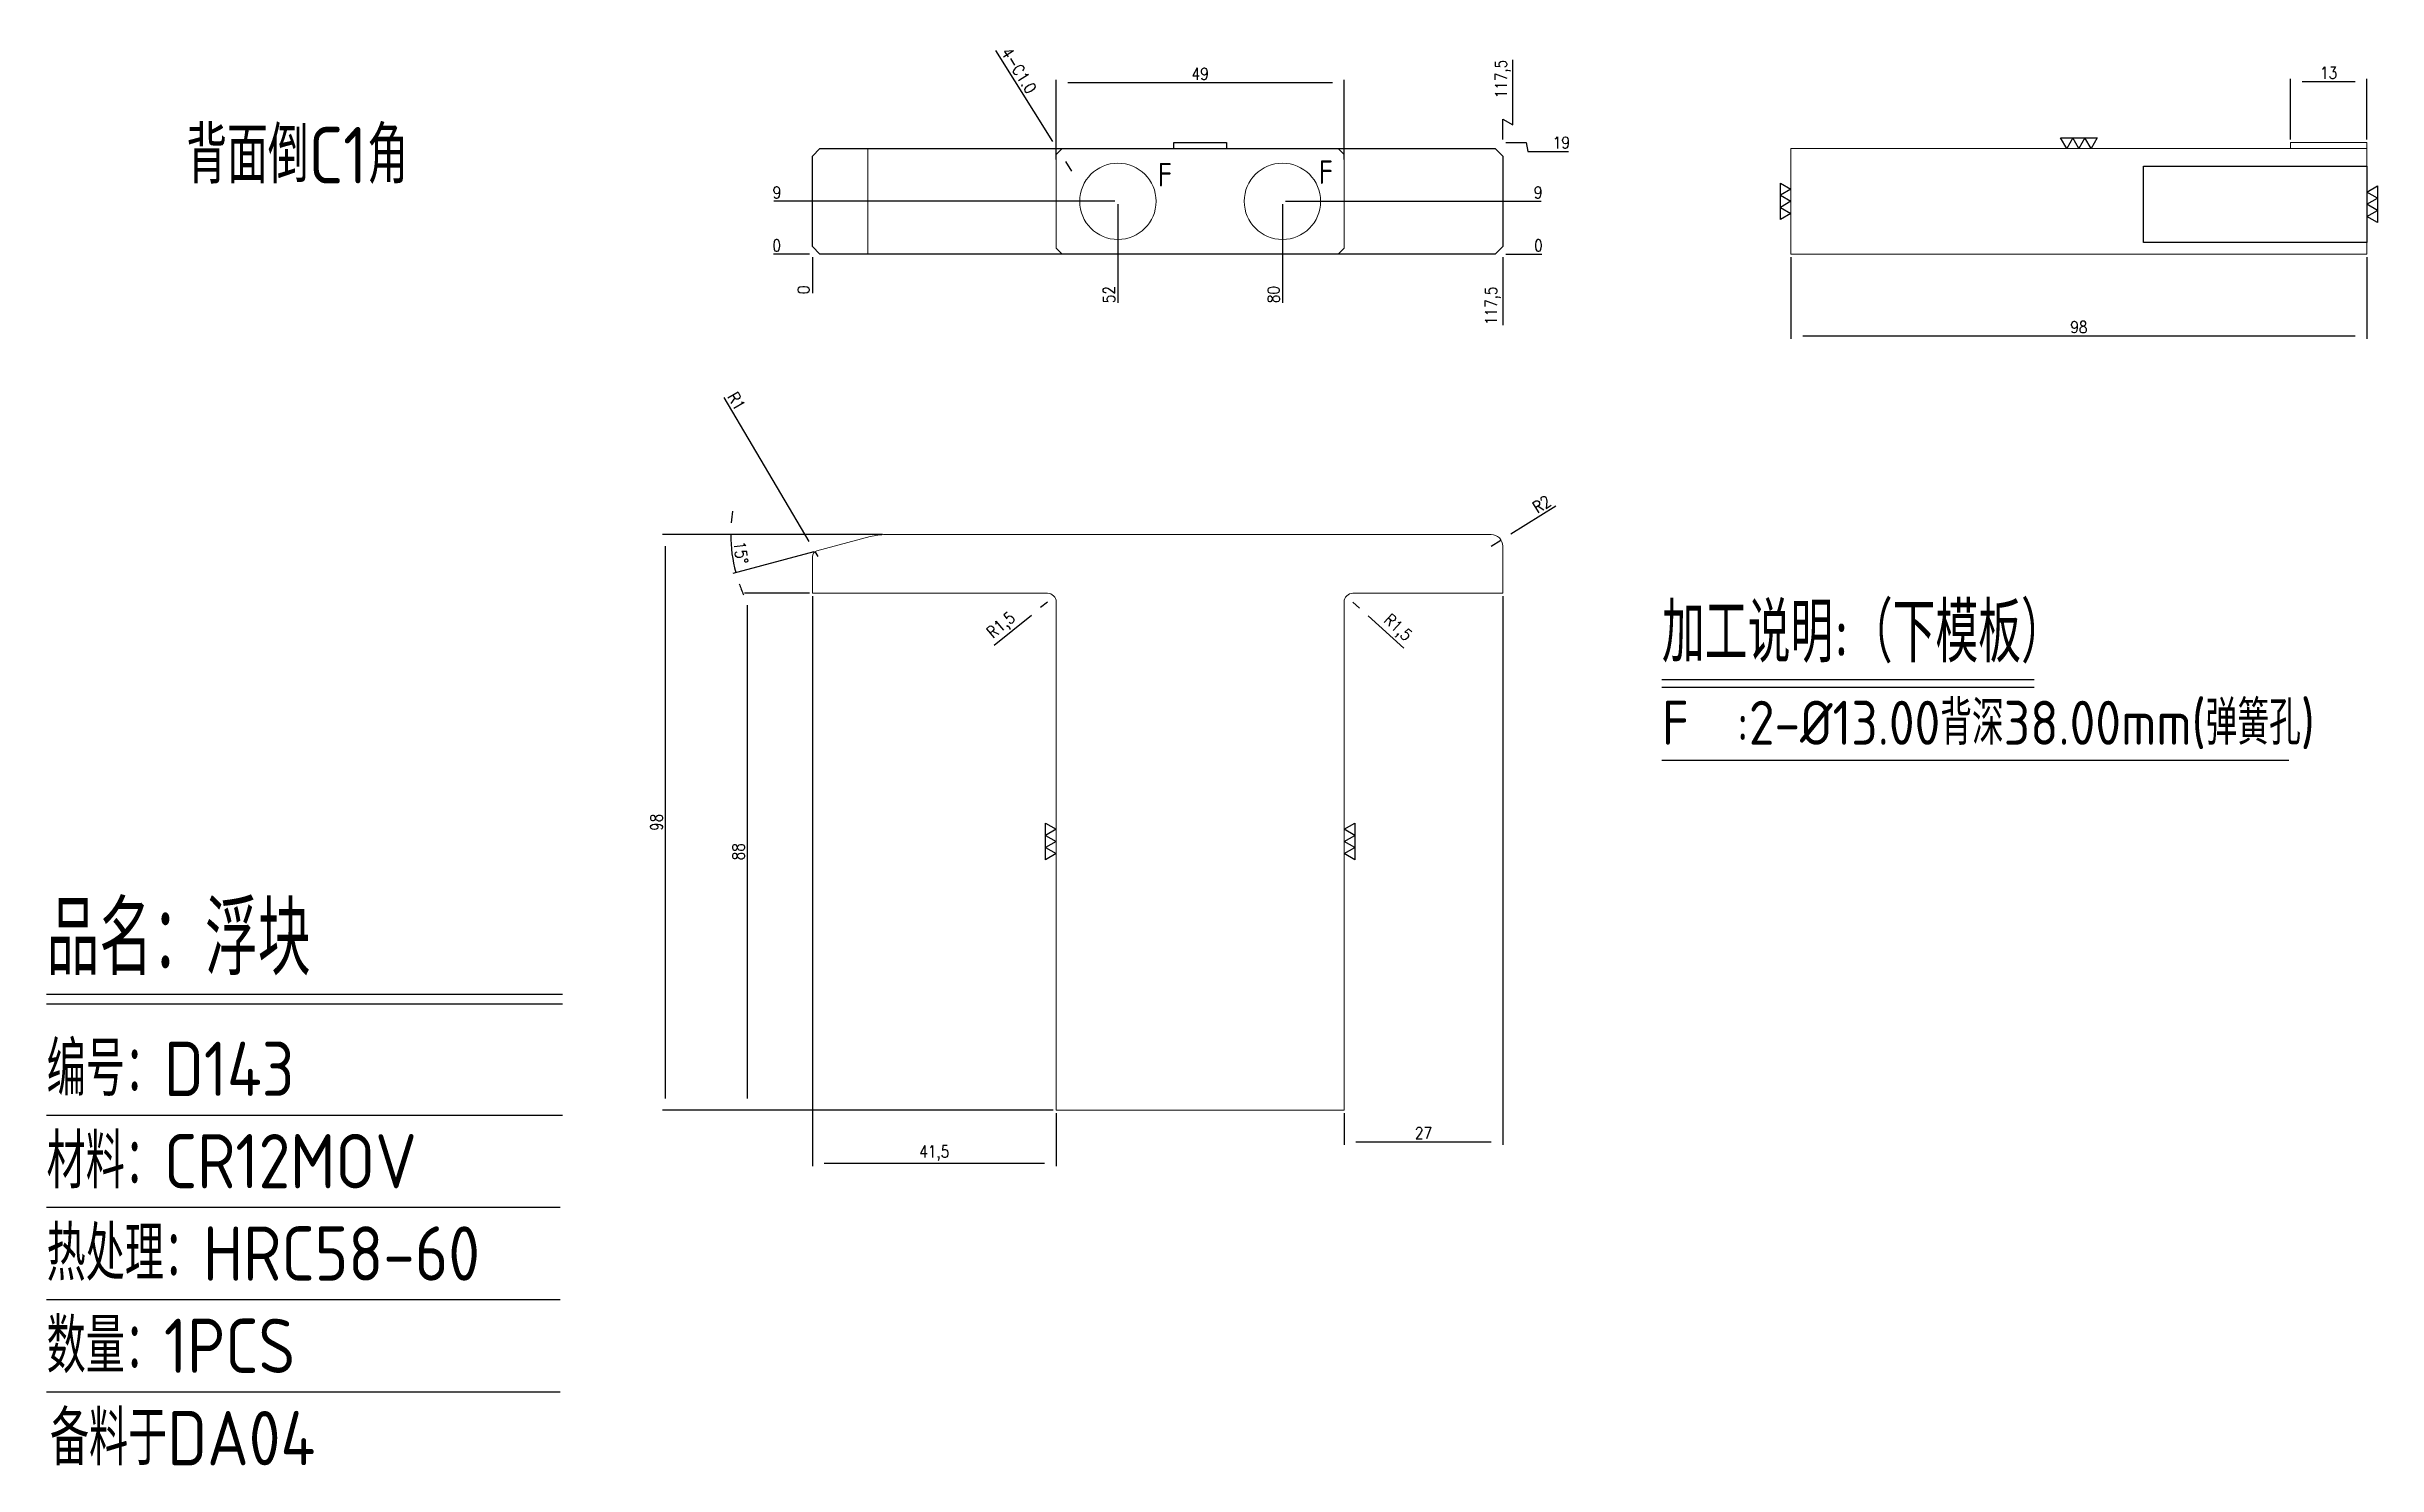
# Model space of a CAD drawing. Header units: millimetres. Extents: x 101079 to 101476, y -7974 to -7733.
import ezdxf
from ezdxf.enums import TextEntityAlignment as Align

# ---------------------------------------------------------------- set-up
doc = ezdxf.new("R2010")
doc.units = ezdxf.units.MM
doc.linetypes.add('HIDDEN', pattern=[0])
for name, color, linetype in [('DIE_P', 2, 'Continuous'), ('DIM', 4, 'Continuous'), ('LB_P', 2, 'Continuous'), ('TEXT', 4, 'Continuous')]:
    doc.layers.add(name, color=color, linetype=linetype)
doc.styles.add('gbenor', font='gbenor.shx', dxfattribs={"bigfont": 'gbcbig.shx'})
doc.styles.get("Standard").update_dxf_attribs({"font": 'txt.shx', "width": 0.85, "bigfont": 'ctxt.shx'})
doc.dimstyles.new('T-2-WX', dxfattribs={"dimtxt": 2, "dimasz": 2, "dimexe": 0.5, "dimexo": 0.5, "dimgap": 0.5, "dimtad": 1, "dimtxsty": 'Standard', "dimblk": 'OPEN30', "dimcen": 0, "dimazin": 3, "dimtfac": 1, "dimtmove": 0, "dimatfit": 3, "dimldrblk": 'OPEN30', "dimlwd": -1, "dimlwe": -1})

# ---------------------------------------------------------------- blocks, each defined once
blk = doc.blocks.new('*D7579')
at = {"layer": 'Defpoints', "color": 0}
for p in [(101184.7304073295, -7815.658536511452), (101222.2029992664, -7815.658536511452), (101251.2501775957, -7913.655984353893)]:
    blk.add_point(p, dxfattribs=at)
at = {"layer": 'DIM', "color": 0}
for p, q in [((101221.7029992664, -7815.658536511452), (101184.2304073295, -7815.658536511452)), ((101184.7304073295, -7911.655984353893), (101184.7304073295, -7817.658536511452)), ((101250.7501775957, -7913.655984353893), (101184.2304073295, -7913.655984353893))]:
    blk.add_line(p, q, dxfattribs=at)
at = {"layer": 'DIM', "color": 0, "insert": (101183.2304073295, -7864.657260432672), "char_height": 2, "attachment_point": 5, "rotation": 90}
blk.add_mtext('98', dxfattribs=at)
blk = doc.blocks.new('_Open30')
blk = doc.blocks.new('*D7580')
at = {"layer": 'Defpoints', "color": 0}
for p in [(101209.7501775957, -7825.655984353893), (101198.6747998087, -7913.655984353893), (101251.2501775957, -7913.655984353893)]:
    blk.add_point(p, dxfattribs=at)
at = {"layer": 'DIM', "color": 0}
for p, q in [((101209.2501775957, -7825.655984353893), (101198.1747998087, -7825.655984353893)), ((101198.6747998087, -7827.655984353893), (101198.6747998087, -7911.655984353893)), ((101250.7501775957, -7913.655984353893), (101198.1747998087, -7913.655984353893))]:
    blk.add_line(p, q, dxfattribs=at)
at = {"layer": 'DIM', "color": 0, "insert": (101197.1747998087, -7869.655984353893), "char_height": 2, "attachment_point": 5, "rotation": 90}
blk.add_mtext('88', dxfattribs=at)
blk = doc.blocks.new('*D7581')
at = {"layer": 'Defpoints', "color": 0}
for p in [(101209.7501775957, -7825.655984353893), (101251.2501775957, -7913.655984353893), (101251.2501775957, -7922.684703871237)]:
    blk.add_point(p, dxfattribs=at)
at = {"layer": 'DIM', "color": 0}
for p, q in [((101209.7501775957, -7826.155984353893), (101209.7501775957, -7923.184703871237)), ((101251.2501775957, -7914.155984353893), (101251.2501775957, -7923.184703871237)), ((101211.7501775957, -7922.684703871237), (101249.2501775957, -7922.684703871237))]:
    blk.add_line(p, q, dxfattribs=at)
at = {"layer": 'DIM', "color": 0, "insert": (101230.5001775957, -7920.994227680761), "char_height": 2, "attachment_point": 5}
blk.add_mtext('41,5', dxfattribs=at)
blk = doc.blocks.new('*D7582')
at = {"layer": 'Defpoints', "color": 0}
for p in [(101327.2501775957, -7825.655984353893), (101300.2501775957, -7913.655984353893), (101327.2501775957, -7919.039570337372)]:
    blk.add_point(p, dxfattribs=at)
at = {"layer": 'DIM', "color": 0}
for p, q in [((101327.2501775957, -7826.155984353893), (101327.2501775957, -7919.539570337372)), ((101300.2501775957, -7914.155984353893), (101300.2501775957, -7919.539570337372)), ((101302.2501775957, -7919.039570337372), (101325.2501775957, -7919.039570337372))]:
    blk.add_line(p, q, dxfattribs=at)
at = {"layer": 'DIM', "color": 0, "insert": (101313.7501775957, -7917.539570337372), "char_height": 2, "attachment_point": 5}
blk.add_mtext('27', dxfattribs=at)
blk = doc.blocks.new('*D7583')
at = {"layer": 'Defpoints', "color": 0}
for p in [(101195.949396123, -7817.840685007152), (101219.6148088154, -7815.999278248553), (101222.2029992664, -7815.658536511452), (101325.2501775957, -7815.655984353893), (101210.4913585506, -7818.443899379206)]:
    blk.add_point(p, dxfattribs=at)
at = {"layer": 'DIM', "color": 0}
for p, q in [((101220.3863525913, -7815.658581504131), (101195.3541048446, -7815.659201474919)), ((101210.0083956375, -7818.573308901759), (101196.224095082, -7822.266801103833))]:
    blk.add_line(p, q, dxfattribs=at)
for start, end in [(170.8434671729845, 175.4224431054678), (180.0014190379511, 195.000000000084), (199.5789759325673, 204.1579518650506)]:
    blk.add_arc((101220.8863525912, -7815.658569120688), 25.03224775437587, start, end, dxfattribs=at)
at = {"layer": 'DIM', "color": 0, "insert": (101197.6026761001, -7818.724216613798), "char_height": 2, "attachment_point": 5, "rotation": 277.5007095190166}
blk.add_mtext('15%%d', dxfattribs=at)
blk = doc.blocks.new('*D7584')
at = {"layer": 'Defpoints', "color": 0}
for p in [(101210.2408124209, -7818.549274731187), (101210.7501775954, -7819.409825205526)]:
    blk.add_point(p, dxfattribs=at)
at = {"layer": 'DIM', "color": 0}
for p, q in [((101209.2220820719, -7816.828173782403), (101194.7254950847, -7792.336815847764)), ((101210.7501775954, -7819.409825205526), (101210.2408124209, -7818.549274731187))]:
    blk.add_line(p, q, dxfattribs=at)
at = {"layer": 'DIM', "color": 0, "insert": (101196.8482839147, -7792.97833386081), "char_height": 2, "attachment_point": 5, "rotation": 300.6215535841337}
blk.add_mtext('R1', dxfattribs=at)
blk = doc.blocks.new('*D7585')
at = {"layer": 'Defpoints', "color": 0}
for p in [(101325.2501775957, -7817.655984353943), (101326.944858574, -7816.593884367365)]:
    blk.add_point(p, dxfattribs=at)
at = {"layer": 'DIM', "color": 0}
for p, q in [((101328.6395395524, -7815.531784380746), (101336.253746273, -7810.759765954036)), ((101325.2501775957, -7817.655984353943), (101326.944858574, -7816.593884367365))]:
    blk.add_line(p, q, dxfattribs=at)
at = {"layer": 'DIM', "color": 0, "insert": (101333.8673991272, -7810.485106160094), "char_height": 2, "attachment_point": 5, "rotation": 32.076426130033425}
blk.add_mtext('R2', dxfattribs=at)
blk = doc.blocks.new('*D7586')
at = {"layer": 'Defpoints', "color": 0}
for p in [(101301.7501775959, -7827.155984353893), (101302.8610457353, -7828.163938706508)]:
    blk.add_point(p, dxfattribs=at)
at = {"layer": 'DIM', "color": 0}
for p, q in [((101301.7501775959, -7827.155984353893), (101302.8610457353, -7828.163938706508)), ((101310.400842821, -7835.005228883776), (101304.3422032545, -7829.507877843294))]:
    blk.add_line(p, q, dxfattribs=at)
at = {"layer": 'DIM', "color": 0, "insert": (101309.2480503534, -7831.676592171672), "char_height": 2, "attachment_point": 5, "rotation": 317.78074036714577}
blk.add_mtext('R1,5', dxfattribs=at)
blk = doc.blocks.new('*D7587')
at = {"layer": 'Defpoints', "color": 0}
for p in [(101248.5856080087, -7828.101382511755), (101249.7501775959, -7827.155984353754)]:
    blk.add_point(p, dxfattribs=at)
at = {"layer": 'DIM', "color": 0}
for p, q in [((101240.681323002, -7834.518084929366), (101247.0328485593, -7829.361913388927)), ((101249.7501775959, -7827.155984353754), (101248.5856080087, -7828.101382511755))]:
    blk.add_line(p, q, dxfattribs=at)
at = {"layer": 'DIM', "color": 0, "insert": (101242.0152573383, -7831.257813158359), "char_height": 2, "attachment_point": 5, "rotation": 39.069708829479765}
blk.add_mtext('R1,5', dxfattribs=at)
blk = doc.blocks.new('*D7588')
at = {"layer": 'Defpoints', "color": 0}
for p in [(101376.2966639411, -7767.929673372248), (101474.2966639411, -7767.929673372248), (101474.2966639411, -7781.828479184598)]:
    blk.add_point(p, dxfattribs=at)
at = {"layer": 'DIM', "color": 0}
for p, q in [((101376.2966639411, -7768.429673372248), (101376.2966639411, -7782.328479184598)), ((101474.2966639411, -7768.429673372248), (101474.2966639411, -7782.328479184598)), ((101378.2966639411, -7781.828479184598), (101472.2966639411, -7781.828479184598))]:
    blk.add_line(p, q, dxfattribs=at)
at = {"layer": 'DIM', "color": 0, "insert": (101425.2966639411, -7780.328479184598), "char_height": 2, "attachment_point": 5}
blk.add_mtext('98', dxfattribs=at)
blk = doc.blocks.new('*D7589')
at = {"layer": 'Defpoints', "color": 0}
for p in [(101474.2966639411, -7738.552065625099), (101461.2966639411, -7748.929673372255), (101474.2966639411, -7748.929673372255)]:
    blk.add_point(p, dxfattribs=at)
at = {"layer": 'DIM', "color": 0}
for p, q in [((101461.2966639411, -7748.429673372255), (101461.2966639411, -7738.052065625099)), ((101463.2966639411, -7738.552065625099), (101472.2966639411, -7738.552065625099)), ((101474.2966639411, -7748.429673372255), (101474.2966639411, -7738.052065625099))]:
    blk.add_line(p, q, dxfattribs=at)
at = {"layer": 'DIM', "color": 0, "insert": (101467.7966639411, -7737.052065625099), "char_height": 2, "attachment_point": 5}
blk.add_mtext('13', dxfattribs=at)
blk = doc.blocks.new('*D7590')
at = {"layer": 'Defpoints', "color": 0}
for p in [(101209.7501775957, -7767.929673372248), (101327.2501775957, -7767.929673372248), (101332.2501775957, -7767.929673372248)]:
    blk.add_point(p, dxfattribs=at)
at = {"layer": 'DIM', "color": 0}
blk.add_line((101327.7501775957, -7767.929673372248), (101333.883510929, -7767.929673372248), dxfattribs=at)
at = {"layer": 'DIM', "color": 0, "insert": (101333.3168442624, -7766.429673372248), "char_height": 2, "attachment_point": 5}
blk.add_mtext('0', dxfattribs=at)
blk = doc.blocks.new('*D7591')
at = {"layer": 'Defpoints', "color": 0}
for p in [(101289.7501775957, -7758.929673372248), (101332.2501775957, -7758.929673372248), (101209.7501775957, -7767.929673372248)]:
    blk.add_point(p, dxfattribs=at)
at = {"layer": 'DIM', "color": 0}
blk.add_line((101290.2501775957, -7758.929673372248), (101333.8025585481, -7758.929673372248), dxfattribs=at)
at = {"layer": 'DIM', "color": 0, "insert": (101333.2763680719, -7757.429673372248), "char_height": 2, "attachment_point": 5}
blk.add_mtext('9', dxfattribs=at)
blk = doc.blocks.new('*D7592')
at = {"layer": 'Defpoints', "color": 0}
for p in [(101327.2501775957, -7748.929673372255), (101335.4983918815, -7750.429673372248), (101209.7501775957, -7767.929673372248)]:
    blk.add_point(p, dxfattribs=at)
at = {"layer": 'DIM', "color": 0}
for p, q in [((101327.7501775957, -7748.929673372255), (101331.2501775957, -7748.929673372255)), ((101331.2501775957, -7748.929673372255), (101331.4983918815, -7750.429673372248)), ((101331.4983918815, -7750.429673372248), (101338.4269633101, -7750.429673372248))]:
    blk.add_line(p, q, dxfattribs=at)
at = {"layer": 'DIM', "color": 0, "insert": (101337.2126775958, -7748.929673372248), "char_height": 2, "attachment_point": 5}
blk.add_mtext('19', dxfattribs=at)
blk = doc.blocks.new('*D7593')
at = {"layer": 'Defpoints', "color": 0}
for p in [(101204.7501775957, -7767.929673372248), (101209.7501775957, -7767.929673372248), (101209.7501775957, -7767.929673372248)]:
    blk.add_point(p, dxfattribs=at)
at = {"layer": 'DIM', "color": 0}
blk.add_line((101209.2501775957, -7767.929673372248), (101203.1168442624, -7767.929673372248), dxfattribs=at)
at = {"layer": 'DIM', "color": 0, "insert": (101203.683510929, -7766.429673372248), "char_height": 2, "attachment_point": 5}
blk.add_mtext('0', dxfattribs=at)
blk = doc.blocks.new('*D7594')
at = {"layer": 'Defpoints', "color": 0}
for p in [(101204.7501775957, -7758.929673372248), (101261.7501775957, -7758.929673372248), (101209.7501775957, -7767.929673372248)]:
    blk.add_point(p, dxfattribs=at)
at = {"layer": 'DIM', "color": 0}
blk.add_line((101261.2501775957, -7758.929673372248), (101203.1977966433, -7758.929673372248), dxfattribs=at)
at = {"layer": 'DIM', "color": 0, "insert": (101203.7239871195, -7757.429673372248), "char_height": 2, "attachment_point": 5}
blk.add_mtext('9', dxfattribs=at)
blk = doc.blocks.new('*D7595')
at = {"layer": 'Defpoints', "color": 0}
for p in [(101209.7501775957, -7767.929673372248), (101327.2501775957, -7767.929673372248), (101327.2501775957, -7772.929673372248)]:
    blk.add_point(p, dxfattribs=at)
at = {"layer": 'DIM', "color": 0}
blk.add_line((101327.2501775957, -7768.429673372244), (101327.2501775957, -7779.986816229386), dxfattribs=at)
at = {"layer": 'DIM', "color": 0, "insert": (101325.5597014052, -7776.708244800822), "char_height": 2, "attachment_point": 5, "rotation": 90}
blk.add_mtext('117,5', dxfattribs=at)
blk = doc.blocks.new('*D7596')
at = {"layer": 'Defpoints', "color": 0}
for p in [(101289.7501775957, -7758.929673372248), (101209.7501775957, -7767.929673372248), (101289.7501775957, -7772.929673372248)]:
    blk.add_point(p, dxfattribs=at)
at = {"layer": 'DIM', "color": 0}
blk.add_line((101289.7501775957, -7759.429673372244), (101289.7501775957, -7776.182054324629), dxfattribs=at)
at = {"layer": 'DIM', "color": 0, "insert": (101288.2501775957, -7774.805863848444), "char_height": 2, "attachment_point": 5, "rotation": 90}
blk.add_mtext('80', dxfattribs=at)
blk = doc.blocks.new('*D7597')
at = {"layer": 'Defpoints', "color": 0}
for p in [(101261.7501775957, -7758.929673372248), (101209.7501775957, -7767.929673372248), (101261.7501775957, -7772.929673372248)]:
    blk.add_point(p, dxfattribs=at)
at = {"layer": 'DIM', "color": 0}
blk.add_line((101261.7501775957, -7759.429673372244), (101261.7501775957, -7776.182054324629), dxfattribs=at)
at = {"layer": 'DIM', "color": 0, "insert": (101260.2501775957, -7774.805863848444), "char_height": 2, "attachment_point": 5, "rotation": 90}
blk.add_mtext('52', dxfattribs=at)
blk = doc.blocks.new('*D7598')
at = {"layer": 'Defpoints', "color": 0}
for p in [(101209.7501775957, -7767.929673372248), (101209.7501775957, -7767.929673372248), (101209.7501775957, -7772.929673372248)]:
    blk.add_point(p, dxfattribs=at)
at = {"layer": 'DIM', "color": 0}
blk.add_line((101209.7501775957, -7768.429673372244), (101209.7501775957, -7774.563006705575), dxfattribs=at)
at = {"layer": 'DIM', "color": 0, "insert": (101208.2501775957, -7773.996340038917), "char_height": 2, "attachment_point": 5, "rotation": 90}
blk.add_mtext('0', dxfattribs=at)
blk = doc.blocks.new('*D7599')
at = {"layer": 'Defpoints', "color": 0}
for p in [(101328.9406537862, -7741.8957448008), (101327.2501775957, -7748.929673372255), (101209.7501775957, -7767.929673372248)]:
    blk.add_point(p, dxfattribs=at)
at = {"layer": 'DIM', "color": 0}
for p, q in [((101328.9406537862, -7745.8957448008), (101328.9406537862, -7734.838601943658)), ((101327.2501775957, -7748.429673372244), (101327.2501775957, -7744.929673372244)), ((101327.2501775957, -7744.929673372244), (101328.9406537862, -7745.8957448008))]:
    blk.add_line(p, q, dxfattribs=at)
at = {"layer": 'DIM', "color": 0, "insert": (101327.2501775957, -7738.117173372237), "char_height": 2, "attachment_point": 5, "rotation": 90}
blk.add_mtext('117,5', dxfattribs=at)
blk = doc.blocks.new('*D7600')
at = {"layer": 'Defpoints', "color": 0}
for p in [(101251.7496469604, -7750.42882577212), (101251.7507082313, -7750.430520972426)]:
    blk.add_point(p, dxfattribs=at)
at = {"layer": 'DIM', "color": 0}
for p, q in [((101250.6883760597, -7748.733625466723), (101240.9852378583, -7733.234507539131)), ((101251.7507082313, -7750.430520972426), (101251.7496469604, -7750.42882577212)), ((101252.8119791319, -7752.125721277823), (101253.8732500326, -7753.820921583219))]:
    blk.add_line(p, q, dxfattribs=at)
at = {"layer": 'DIM', "color": 0, "insert": (101244.9060250857, -7736.670500840326), "char_height": 2, "attachment_point": 5, "rotation": 302.0483997058242}
blk.add_mtext('4-C1.0', dxfattribs=at)
blk = doc.blocks.new('*D7601')
at = {"layer": 'Defpoints', "color": 0}
for p in [(101300.2501775957, -7738.720162710943), (101251.2501775957, -7752.327122657272), (101300.2501775957, -7752.327122657272)]:
    blk.add_point(p, dxfattribs=at)
at = {"layer": 'DIM', "color": 0}
for p, q in [((101251.2501775957, -7751.827122657272), (101251.2501775957, -7738.220162710943)), ((101253.2501775957, -7738.720162710943), (101298.2501775957, -7738.720162710943)), ((101300.2501775957, -7751.827122657272), (101300.2501775957, -7738.220162710943))]:
    blk.add_line(p, q, dxfattribs=at)
at = {"layer": 'DIM', "color": 0, "insert": (101275.7501775957, -7737.220162710943), "char_height": 2, "attachment_point": 5}
blk.add_mtext('49', dxfattribs=at)

msp = doc.modelspace()

# ---------------------------------------------------------------- linework, layer by layer
at = {"layer": 'DIE_P', "linetype": 'Continuous', "lineweight": 15}
msp.add_line((101219.2029992664, -7749.929673372248), (101219.2029992664, -7767.929673372248), dxfattribs=at)
at = {"layer": 'DIE_P', "linetype": 'Continuous'}
msp.add_line((101271.2501775957, -7749.929673372248), (101280.2501775957, -7749.929673372248), dxfattribs=at)
msp.add_lwpolyline([(101280.2501775957, -7749.929673372248), (101325.9572843769, -7749.929673372248), (101327.2501775957, -7751.22256659107), (101327.2501775957, -7766.63678015344), (101325.9572843769, -7767.929673372248), (101211.0430708145, -7767.929673372248), (101209.7501775957, -7766.63678015344), (101209.7501775957, -7751.22256659107), (101211.0430708145, -7749.929673372248), (101271.2501775957, -7749.929673372248), (101271.2501775957, -7748.929673372255), (101280.2501775957, -7748.929673372255)], close=True, dxfattribs=at)
at = {"layer": 'DIE_P', "linetype": 'HIDDEN', "lineweight": 15, "ltscale": 0.5}
for points in [[(101255.6437441641, -7749.929673372248), (101252.2501775957, -7749.929673372248), (101251.2501775957, -7750.929673372248), (101251.2501775957, -7766.929673372248), (101252.2501775957, -7767.929673372248), (101255.6437441641, -7767.929673372248)], [(101295.8566110274, -7749.929673372248), (101299.2501775957, -7749.929673372248), (101300.2501775957, -7750.929673372248), (101300.2501775957, -7766.929673372248), (101299.2501775957, -7767.929673372248), (101295.8566110274, -7767.929673372248)]]:
    msp.add_lwpolyline(points, dxfattribs=at)
at = {"layer": 'DIE_P', "color": 2, "linetype": 'Continuous', "lineweight": 15}
for points in [[(101376.2966639411, -7749.929673372248), (101474.2966639411, -7749.929673372248), (101474.2966639411, -7767.929673372248), (101376.2966639411, -7767.929673372248)], [(101461.2966639411, -7749.929673372248), (101461.2966639411, -7748.929673372255), (101474.2966639411, -7748.929673372255), (101474.2966639411, -7749.929673372248)]]:
    msp.add_lwpolyline(points, close=True, dxfattribs=at)
at = {"layer": 'DIE_P', "color": 4}
for points in [[(101428.4143553948, -7748.129673372248), (101427.3751249102, -7749.929673372248), (101426.3358944257, -7748.129673372248), (101425.2966639411, -7749.929673372248), (101424.2574334566, -7748.129673372248), (101423.218202972, -7749.929673372248), (101422.1789724875, -7748.129673372248), (101428.4143553948, -7748.129673372248)], [(101374.4966639411, -7755.811981918625), (101376.2966639411, -7756.851212403166), (101374.4966639411, -7757.890442887707), (101376.2966639411, -7758.929673372248), (101374.4966639411, -7759.968903856789), (101376.2966639411, -7761.008134341331), (101374.4966639411, -7762.047364825872), (101374.4966639411, -7755.811981918625)], [(101476.0966639411, -7762.547364825874), (101474.2966639411, -7761.508134341331), (101476.0966639411, -7760.46890385679), (101474.2966639411, -7759.429673372248), (101476.0966639411, -7758.390442887707), (101474.2966639411, -7757.351212403166), (101476.0966639411, -7756.311981918625), (101476.0966639411, -7762.547364825874)]]:
    msp.add_lwpolyline(points, close=True, dxfattribs=at)
at = {"layer": 'DIE_P', "linetype": 'HIDDEN'}
msp.add_lwpolyline([(101436.2966639411, -7752.929673372248), (101474.2966639411, -7752.929673372248), (101474.2966639411, -7765.929673372248), (101436.2966639411, -7765.929673372248)], close=True, dxfattribs=at)
at = {"layer": 'DIE_P', "linetype": 'Continuous', "lineweight": 15}
msp.add_lwpolyline([(101209.7501775957, -7819.409825205499), (101209.7501775957, -7825.655984353893), (101249.7501775957, -7825.655984353893, -0.414213562373095), (101251.2501775957, -7827.155984353893), (101251.2501775957, -7913.655984353893), (101300.2501775957, -7913.655984353893), (101300.2501775957, -7827.155984353893, -0.414213562373095), (101301.7501775957, -7825.655984353893), (101327.2501775957, -7825.655984353893), (101327.2501775957, -7817.655984353893, 0.414213562373095), (101325.2501775957, -7815.655984353893), (101222.2029992664, -7815.658536511452, 0.0655434628125577), (101219.6148088154, -7815.999278248553), (101210.4913585506, -7818.443899379206, 0.3394542588642547)], format="xyb", close=True, dxfattribs=at)
at = {"layer": 'DIE_P', "linetype": 'HIDDEN', "lineweight": 15, "ltscale": 0.5}
for centre in [(101261.7501775957, -7758.929673372248), (101289.7501775957, -7758.929673372248)]:
    msp.add_circle(centre, 6.5, dxfattribs=at)
at = {"layer": 'DIM', "color": 4, "linetype": 'Continuous', "lineweight": 25}
for p, q in [((101079.4310594142, -7893.906325350841), (101167.2215215604, -7893.906325350841)), ((101079.4310594142, -7895.524291771213), (101167.2215215604, -7895.524291771213)), ((101079.4310594142, -7914.477612695351), (101167.2215215604, -7914.477612695351)), ((101079.4310594142, -7930.195000778858), (101166.8402523641, -7930.195000778858)), ((101079.4310594142, -7945.912388862311), (101166.8402523641, -7945.912388862311)), ((101079.4310594142, -7961.629776945825), (101166.8402523641, -7961.629776945825))]:
    msp.add_line(p, q, dxfattribs=at)
at = {"layer": 'LB_P', "color": 4}
for points in [[(101249.4501775957, -7864.78829290027), (101251.2501775957, -7865.827523384811), (101249.4501775957, -7866.866753869352), (101251.2501775957, -7867.905984353893), (101249.4501775957, -7868.945214838433), (101251.2501775957, -7869.984445322976), (101249.4501775957, -7871.023675807517), (101249.4501775957, -7864.78829290027)], [(101302.0501775958, -7871.023675807519), (101300.2501775957, -7869.984445322976), (101302.0501775958, -7868.945214838435), (101300.2501775957, -7867.905984353893), (101302.0501775958, -7866.866753869352), (101300.2501775957, -7865.827523384811), (101302.0501775958, -7864.78829290027), (101302.0501775958, -7871.023675807519)]]:
    msp.add_lwpolyline(points, close=True, dxfattribs=at)
at = {"layer": 'TEXT', "color": 3}
for p, q in [((101354.3317886105, -7840.314869788286), (101417.692176811, -7840.314869788286)), ((101354.3317886105, -7841.627369788286), (101417.692176811, -7841.627369788286)), ((101354.3317886105, -7854.077369788287), (101461.0021220982, -7854.077369788287))]:
    msp.add_line(p, q, dxfattribs=at)

# ---------------------------------------------------------------- texts
at = {"layer": 'DIM', "color": 3, "linetype": 'Continuous', "lineweight": 25, "style": 'gbenor'}
for s, height, p in [('品名：浮块', 12.48145524276255, (101079.4310594142, -7890.670392510106)), ('编号：D143', 9.245522402046333, (101079.4310594142, -7911.241679854666)), ('材料：CR12MOV ', 9.245522402046333, (101079.4310594142, -7926.959067938118)), ('热处理：HRC58-60', 9.245522402046333, (101079.4310594142, -7942.676456021631)), ('数量：1PCS', 9.245522402046333, (101079.4310594142, -7958.393844105143)), ('备料于DA04', 9.245522402046333, (101079.9935509102, -7974.111232188528))]:
    msp.add_text(s, height=height, dxfattribs=at).set_placement(p)
at = {"layer": 'TEXT', "color": 4, "lineweight": 18, "style": 'gbenor'}
msp.add_text('背面倒C1角', height=9.626334097184833, dxfattribs=at).set_placement((101103.2192656375, -7755.888076528653))
at = {"layer": 'TEXT', "color": 4, "style": 'gbenor'}
for p in [(101269.7494096325, -7754.404949835121), (101297.143841661, -7753.969126873619)]:
    msp.add_text('F', height=4, dxfattribs=at).set_placement(p, align=Align.MIDDLE_CENTER)
for s, height, p in [('加工说明:（下模板）', 10.125, (101354.3317886105, -7837.427369788285)), ('F  :2-%%c13.00背深38.00mm(弹簧孔)', 7.5, (101354.3317886105, -7851.452369788287))]:
    msp.add_text(s, height=height, dxfattribs=at).set_placement(p)

# ---------------------------------------------------------------- dimensions: what is measured, and where the dimension line sits
at = {"layer": 'DIM', "color": 4}
for feature_location, offset, dtype, picture, middle in [((101327.2501775957, -7748.929673372255), (1.6904761904879706, 7.0339285714553625), 1, '*D7599', (101327.2501775957, -7738.117173372237)), ((101327.2501775957, -7748.929673372255), (8.248214285791619, -1.499999999992724), 0, '*D7592', (101337.2126775958, -7748.929673372248)), ((101261.7501775957, -7758.929673372248), (-57, 0), 0, '*D7594', (101203.7239871195, -7757.429673372248)), ((101289.7501775957, -7758.929673372248), (42.5, 0), 0, '*D7591', (101333.2763680719, -7757.429673372248)), ((101289.7501775957, -7758.929673372248), (0, -14), 1, '*D7596', (101288.2501775957, -7774.805863848444)), ((101261.7501775957, -7758.929673372248), (0, -14), 1, '*D7597', (101260.2501775957, -7774.805863848444)), ((101209.7501775957, -7767.929673372248), (-5, 0), 0, '*D7593', (101203.683510929, -7766.429673372248)), ((101327.2501775957, -7767.929673372248), (5, 0), 0, '*D7590', (101333.3168442624, -7766.429673372248)), ((101209.7501775957, -7767.929673372248), (0, -5), 1, '*D7598', (101208.2501775957, -7773.996340038917)), ((101327.2501775957, -7767.929673372248), (0, -5), 1, '*D7595', (101325.5597014052, -7776.708244800822))]:
    dim = msp.add_ordinate_dim(feature_location=feature_location, offset=offset, dtype=dtype, origin=(101209.7501775957, -7767.929673372248), dimstyle='T-2-WX', dxfattribs=at)
    dim.commit()
    dim.dimension.update_dxf_attribs({"geometry": picture, "text_midpoint": middle})
dim = msp.add_diameter_dim_2p(p1=(101251.7507082313, -7750.430520972426), p2=(101251.7496469604, -7750.42882577212), text='4-C1.0', dimstyle='T-2-WX', dxfattribs=at)
dim.commit()
dim.dimension.update_dxf_attribs({"geometry": '*D7600', "text_midpoint": (101243.6346248567, -7737.46645401582), "dimtype": 163})
for base, p1, p2, picture, middle in [((101300.2501775957, -7738.720162710943), (101251.2501775957, -7752.327122657272), (101300.2501775957, -7752.327122657272), '*D7601', (101275.7501775957, -7737.220162710943)), ((101474.2966639411, -7738.552065625099), (101461.2966639411, -7748.929673372255), (101474.2966639411, -7748.929673372255), '*D7589', (101467.7966639411, -7737.052065625099)), ((101474.2966639411, -7781.828479184598), (101376.2966639411, -7767.929673372248), (101474.2966639411, -7767.929673372248), '*D7588', (101425.2966639411, -7780.328479184598)), ((101251.2501775957, -7922.684703871237), (101209.7501775957, -7825.655984353893), (101251.2501775957, -7913.655984353893), '*D7581', (101230.5001775957, -7920.994227680761)), ((101327.2501775957, -7919.039570337372), (101300.2501775957, -7913.655984353893), (101327.2501775957, -7825.655984353893), '*D7582', (101313.7501775957, -7917.539570337372))]:
    dim = msp.add_linear_dim(base=base, p1=p1, p2=p2, dimstyle='T-2-WX', dxfattribs=at)
    dim.commit()
    dim.dimension.update_dxf_attribs({"geometry": picture, "text_midpoint": middle})
for center, mpoint, picture, middle in [((101210.7501775954, -7819.409825205526), (101210.2408124209, -7818.549274731187), '*D7584', (101195.5574582031, -7793.742381622604)), ((101325.2501775957, -7817.655984353943), (101326.944858574, -7816.593884367365), '*D7585', (101334.6639741171, -7811.756116893866))]:
    dim = msp.add_radius_dim(center=center, mpoint=mpoint, dimstyle='T-2-WX', dxfattribs=at)
    dim.commit()
    dim.dimension.update_dxf_attribs({"geometry": picture, "text_midpoint": middle, "dimtype": 164})
dim = msp.add_angular_dim_2l(base=(101195.949396123, -7817.840685007152), line1=((101219.6148088154, -7815.999278248553), (101210.4913585506, -7818.443899379206)), line2=((101325.2501775957, -7815.655984353893), (101222.2029992664, -7815.658536511452)), dimstyle='T-2-WX', dxfattribs=at)
dim.commit()
dim.dimension.update_dxf_attribs({"geometry": '*D7583', "text_midpoint": (101197.6026761001, -7818.724216613798)})
for base, p1, p2, picture, middle in [((101184.7304073295, -7815.658536511452), (101251.2501775957, -7913.655984353893), (101222.2029992664, -7815.658536511452), '*D7579', (101183.2304073295, -7864.657260432672)), ((101198.6747998087, -7913.655984353893), (101209.7501775957, -7825.655984353893), (101251.2501775957, -7913.655984353893), '*D7580', (101197.1747998087, -7869.655984353893))]:
    dim = msp.add_linear_dim(base=base, p1=p1, p2=p2, angle=90, dimstyle='T-2-WX', dxfattribs=at)
    dim.commit()
    dim.dimension.update_dxf_attribs({"geometry": picture, "text_midpoint": middle})
for center, mpoint, picture, middle in [((101249.7501775959, -7827.155984353754), (101248.5856080087, -7828.101382511755), '*D7587', (101242.0152573383, -7831.257813158359)), ((101301.7501775959, -7827.155984353893), (101302.8610457353, -7828.163938706508), '*D7586', (101309.2480503534, -7831.676592171672))]:
    dim = msp.add_radius_dim(center=center, mpoint=mpoint, dimstyle='T-2-WX', dxfattribs=at)
    dim.commit()
    dim.dimension.update_dxf_attribs({"geometry": picture, "text_midpoint": middle})

doc.saveas('drawing.dxf')
